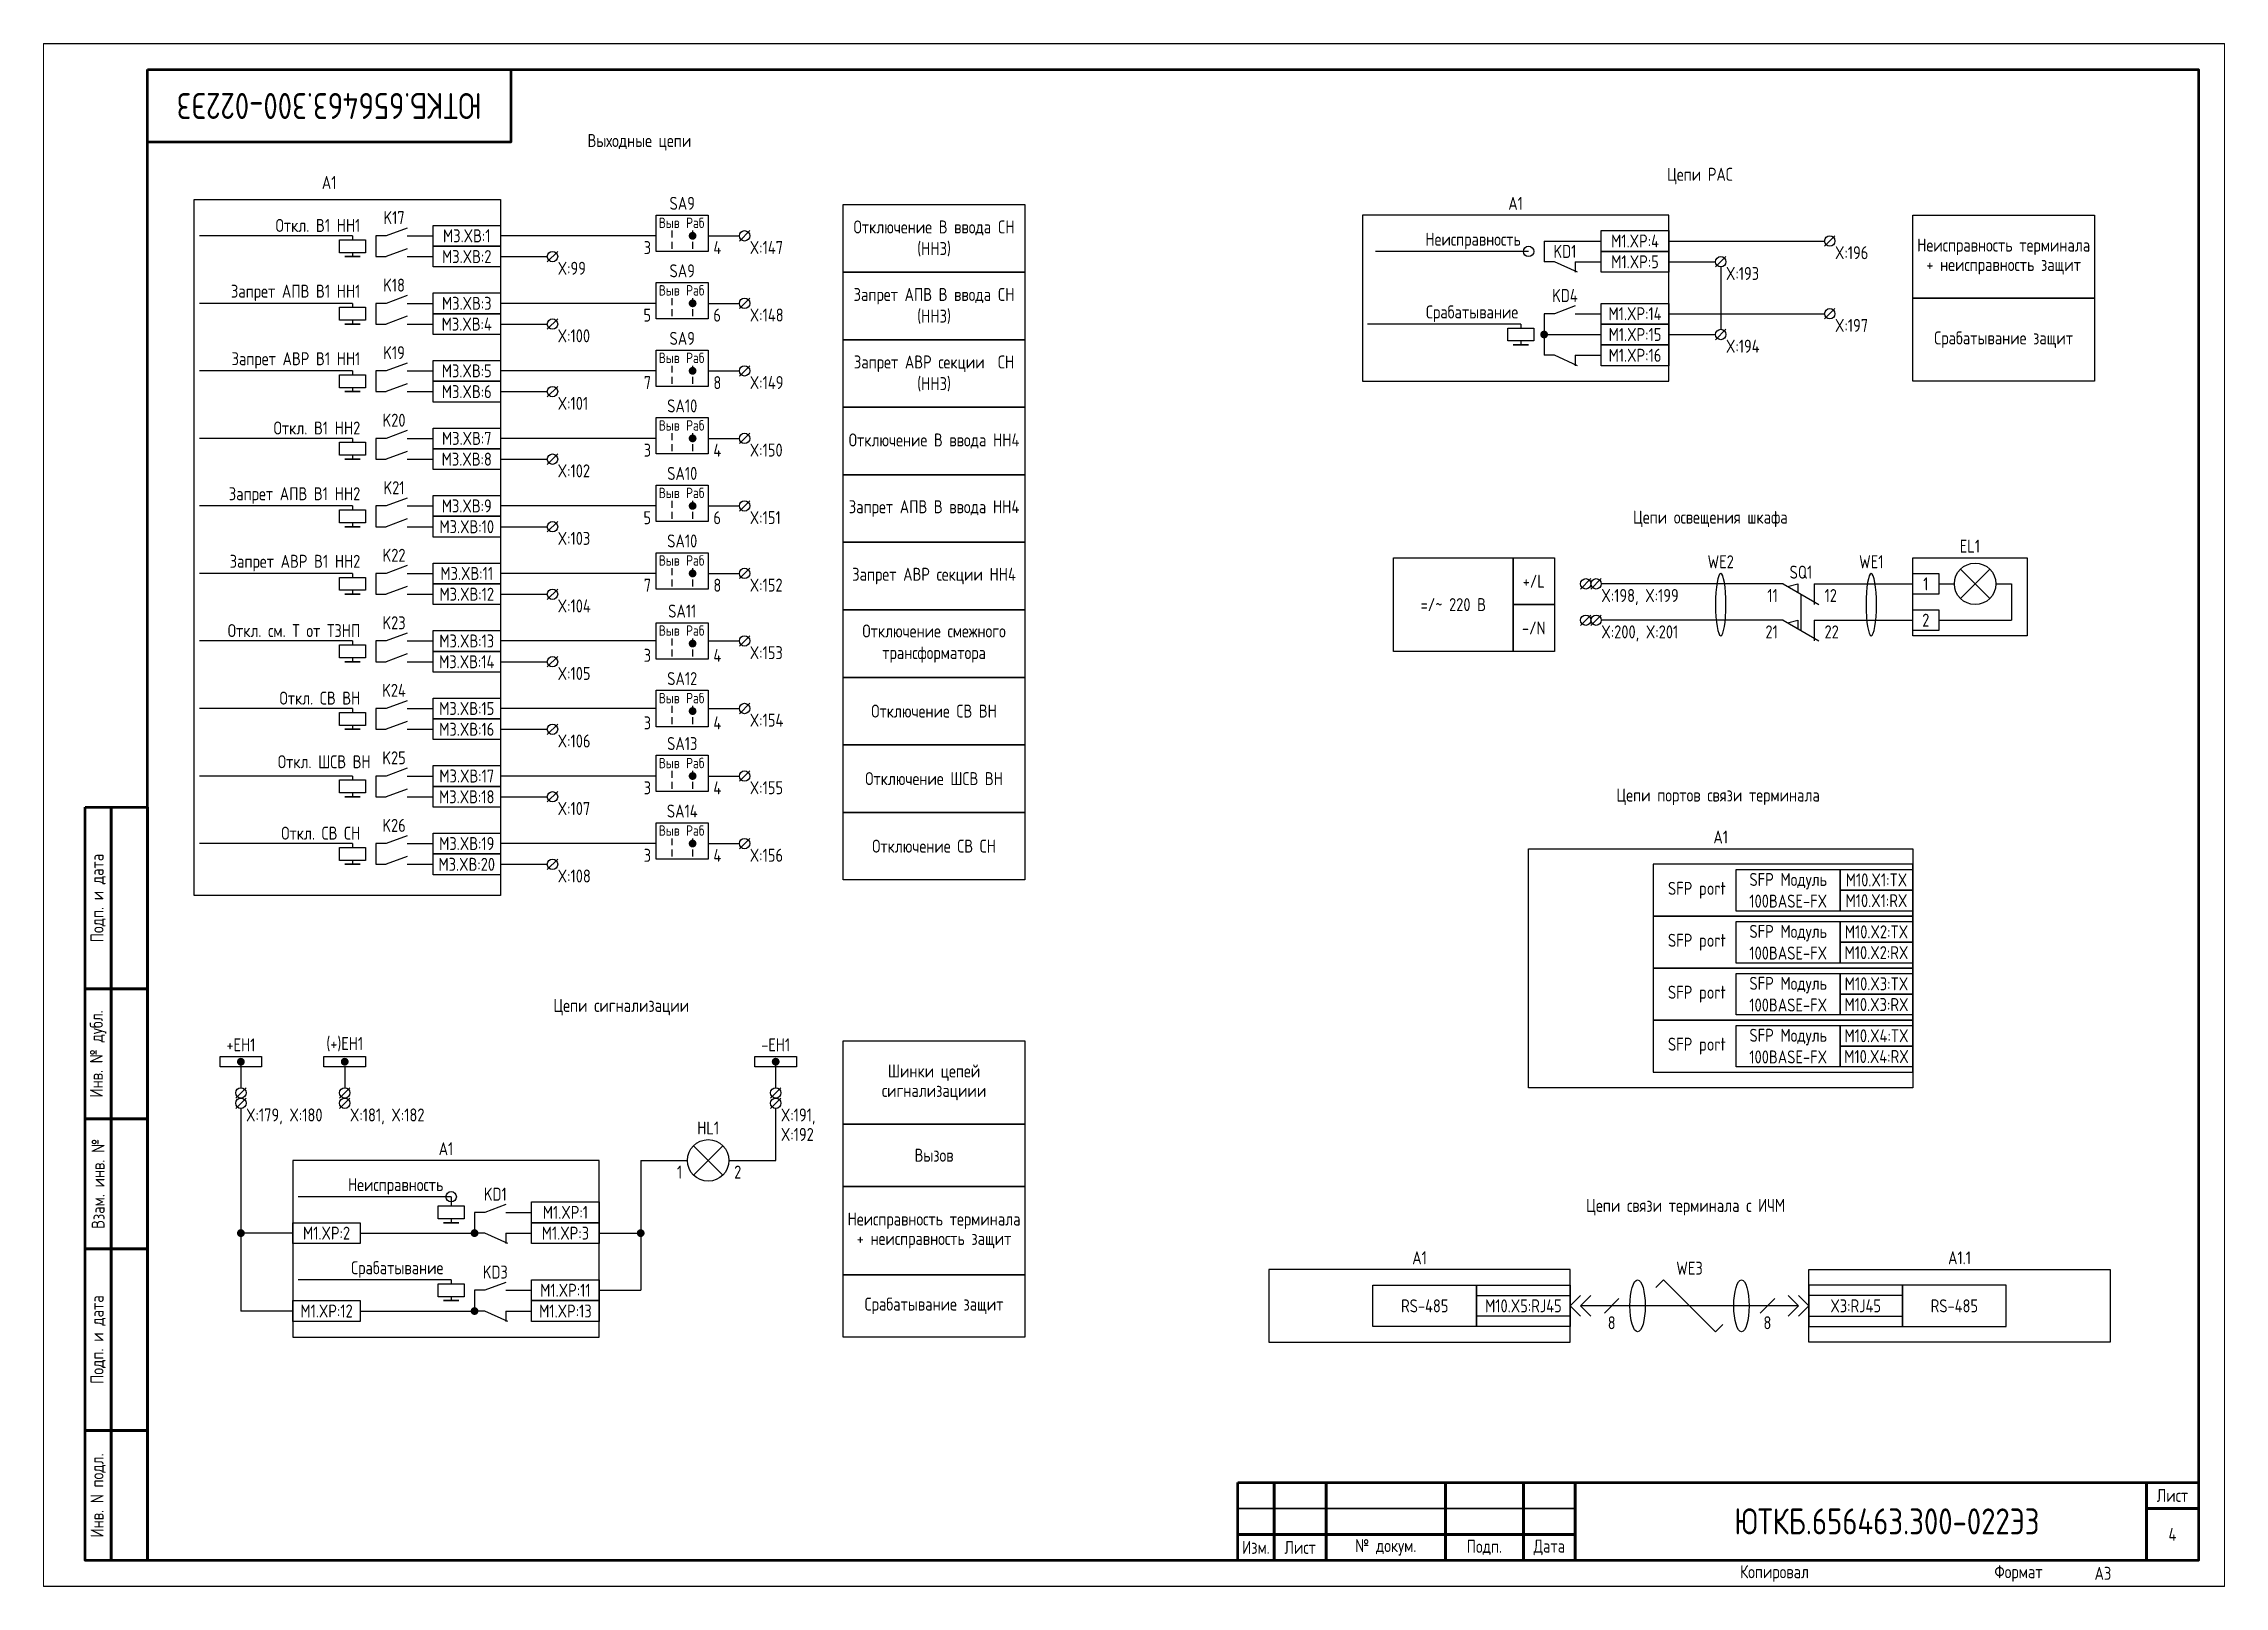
# Paper-space layout 'Лист4' of a CAD drawing. Header units: millimetres, sheet in inches. Extents: x 101.3 to 124.9, y 96.7 to 113.3.
# The model-space entities are those that its viewports show. They can reach past a viewport. Long polylines and large blocks are cut down to what shows.
import ezdxf

# ---------------------------------------------------------------- set-up
doc = ezdxf.new("R2010")
doc.units = ezdxf.units.MM
doc.styles.add('Gost_type_A', font='GOST_A.TTF')

# ---------------------------------------------------------------- blocks, each defined once
blk = doc.blocks.new('Штамп угловой верхний')
at = {"lineweight": 50}
blk.add_lwpolyline([(0, 0), (70, 0), (70, -14), (0, -14)], close=True, dxfattribs=at)
blk = doc.blocks.new('Формат_А3')
blk.add_lwpolyline([(-420, 297), (0, 297), (0, 0), (-420, 0)], close=True)
at = {"lineweight": 50}
blk.add_lwpolyline([(-400, 292), (-5, 292), (-5, 5), (-400, 5)], close=True, dxfattribs=at)
blk = doc.blocks.new('Штамп левый нижний')
at = {"lineweight": 50}
for points in [[(-12, 145), (-7, 145), (-7, 110), (-12, 110)], [(-7, 145), (0, 145), (0, 110), (-7, 110)], [(-12, 110), (-7, 110), (-7, 85), (-12, 85)], [(-7, 110), (0, 110), (0, 85), (-7, 85)], [(-12, 85), (-7, 85), (-7, 60), (-12, 60)], [(-7, 85), (0, 85), (0, 60), (-7, 60)], [(-12, 60), (-7, 60), (-7, 25), (-12, 25)], [(-7, 60), (0, 60), (0, 25), (-7, 25)], [(-12, 25), (-7, 25), (-7, 0), (-12, 0)], [(-7, 25), (0, 25), (0, 0), (-7, 0)]]:
    blk.add_lwpolyline(points, close=True, dxfattribs=at)
at = {"char_height": 2.5, "attachment_point": 5, "rotation": 90, "style": 'Gost_type_A'}
for s, insert, width in [('Подп. и дата', (-9.5, 127.5), 35), ('Инв. № дубл.', (-9.5, 97.5), 25), ('Взам. инв. №', (-9.5, 72.5), 25), ('Подп. и дата', (-9.5, 42.5), 35), ('Инв. N подл.', (-9.5, 12.5), 25)]:
    blk.add_mtext(s, dxfattribs=dict(at, insert=insert, width=width))
blk = doc.blocks.new('Штамп малый нижний')
at = {"lineweight": 50}
for points in [[(-185, 15), (-178, 15), (-178, 5), (-185, 5)], [(-178, 15), (-168, 15), (-168, 5), (-178, 5)], [(-168, 15), (-145, 15), (-145, 5), (-168, 5)], [(-145, 15), (-130, 15), (-130, 5), (-145, 5)], [(-130, 15), (-120, 15), (-120, 5), (-130, 5)], [(-120, 15), (-10, 15), (-10, 0), (-120, 0)], [(-10, 15), (0, 15), (0, 10), (-10, 10)], [(-10, 10), (0, 10), (0, 0), (-10, 0)], [(-185, 5), (-178, 5), (-178, 0), (-185, 0)], [(-178, 5), (-168, 5), (-168, 0), (-178, 0)], [(-168, 5), (-145, 5), (-145, 0), (-168, 0)], [(-145, 5), (-130, 5), (-130, 0), (-145, 0)], [(-130, 5), (-120, 5), (-120, 0), (-130, 0)]]:
    blk.add_lwpolyline(points, close=True, dxfattribs=at)
for points in [[(-185, 15), (-178, 15), (-178, 10), (-185, 10)], [(-178, 15), (-168, 15), (-168, 10), (-178, 10)], [(-168, 15), (-145, 15), (-145, 10), (-168, 10)], [(-145, 15), (-130, 15), (-130, 10), (-145, 10)], [(-130, 15), (-120, 15), (-120, 10), (-130, 10)], [(-185, 10), (-178, 10), (-178, 5), (-185, 5)], [(-178, 10), (-168, 10), (-168, 5), (-178, 5)], [(-168, 10), (-145, 10), (-145, 5), (-168, 5)], [(-145, 10), (-130, 10), (-130, 5), (-145, 5)], [(-130, 10), (-120, 10), (-120, 5), (-130, 5)]]:
    blk.add_lwpolyline(points, close=True)
at = {"char_height": 2.5, "style": 'Gost_type_A'}
for s, insert, width, attachment_point in [('Лист', (-5, 12.5), 10, 5), ('Изм.', (-181.5, 2.5), 7, 5), ('Лист', (-173, 2.5), 10, 5), ('№ докум.', (-156.5, 2.5), 23, 5), ('Подп.', (-137.5, 2.5), 15, 5), ('Дата', (-125, 2.5), 10, 5), ('Копировал', (-75, -2.53), 13.1202, 6), ('Формат', (-30, -2.53), 13.1202, 6)]:
    blk.add_mtext(s, dxfattribs=dict(at, insert=insert, width=width, attachment_point=attachment_point))
blk = doc.blocks.new('POINT')
at = {"const_width": 0.75}
blk.add_lwpolyline([(-0.375, 0, 1), (0.375, 0, 1)], format="xyb", close=True, dxfattribs=at)
blk = doc.blocks.new('Шинка')
blk.add_lwpolyline([(-4, 1), (4, 1), (4, -1), (-4, -1)], close=True)
blk.add_blockref('POINT', (0, 0))
blk = doc.blocks.new('Переключатель_положение')
for p, q in [((2, 1), (2, -0.34)), ((2, -1.14), (2, -2.49))]:
    blk.add_line(p, q)

msp = doc.modelspace()

# ---------------------------------------------------------------- linework, layer by layer
at = {"ltscale": 4.32}
for p, q in [((1330, 261.5), (1326, 260)), ((1330, 257.5), (1326, 256)), ((1555.39, 253), (1551, 255)), ((1330, 248.5), (1326, 247)), ((1330, 244.5), (1326, 243)), ((1555, 246.5), (1551, 245)), ((1330, 235.5), (1326, 234)), ((1555.39, 235), (1551, 237)), ((1330, 231.5), (1326, 230)), ((1330, 222.5), (1326, 221)), ((1330, 218.5), (1326, 217)), ((1330, 209.5), (1326, 208)), ((1330, 205.5), (1326, 204)), ((1330, 196.5), (1326, 195)), ((1330, 192.5), (1326, 191)), ((1330, 183.5), (1326, 182)), ((1330, 179.5), (1326, 178)), ((1330, 170.5), (1326, 169)), ((1330, 166.5), (1326, 165)), ((1330, 157.5), (1326, 156)), ((1330, 153.5), (1326, 152)), ((1330, 144.5), (1326, 143)), ((1330, 140.5), (1326, 139)), ((1349, 73.5), (1345, 72)), ((1349.39, 66), (1345, 68)), ((1349, 58.5), (1345, 57)), ((1349.39, 51), (1345, 53))]:
    msp.add_line(p, q, dxfattribs=at)
for p, q in [((1396.01, 261), (1394.01, 259)), ((1319.5, 260), (1290, 260)), ((1319.5, 260), (1319.5, 259.25)), ((1319.5, 256.75), (1319.5, 256)), ((1378, 260), (1348, 260)), ((1359.01, 257), (1357.01, 255)), ((1546, 257), (1516.5, 257)), ((1549, 259), (1549, 255)), ((1573, 259), (1603, 259)), ((1605.01, 260), (1603.01, 258)), ((1348, 256), (1357, 256)), ((1555, 255), (1555, 253)), ((1573, 255), (1582, 255)), ((1584, 256), (1582, 254)), ((1583, 254), (1583, 242)), ((1396.01, 248), (1394.01, 246)), ((1319.5, 247), (1290, 247)), ((1319.5, 247), (1319.5, 246.25)), ((1319.5, 243.75), (1319.5, 243)), ((1378, 247), (1348, 247)), ((1359.01, 244), (1357.01, 242)), ((1573, 245), (1603, 245)), ((1605.01, 246), (1603.01, 244)), ((1348, 243), (1357, 243)), ((1544.5, 243), (1515, 243)), ((1544.5, 243), (1544.5, 242.25)), ((1544.5, 239.75), (1544.5, 239)), ((1573, 241), (1582, 241)), ((1584, 242), (1582, 240)), ((1555, 237), (1555, 235)), ((1319.5, 234), (1290, 234)), ((1319.5, 234), (1319.5, 233.25)), ((1378, 234), (1348, 234)), ((1359.01, 231), (1357.01, 229)), ((1396.01, 235), (1394.01, 233)), ((1319.5, 230.75), (1319.5, 230)), ((1348, 230), (1357, 230)), ((1319.5, 221), (1290, 221)), ((1319.5, 221), (1319.5, 220.25)), ((1378, 221), (1348, 221)), ((1396.01, 222), (1394.01, 220)), ((1319.5, 217.75), (1319.5, 217)), ((1348, 217), (1357, 217)), ((1359.01, 218), (1357.01, 216)), ((1319.5, 208), (1290, 208)), ((1319.5, 208), (1319.5, 207.25)), ((1378, 208), (1348, 208)), ((1396.01, 209), (1394.01, 207)), ((1319.5, 204.75), (1319.5, 204)), ((1348, 204), (1357, 204)), ((1359.01, 205), (1357.01, 203)), ((1319.5, 195), (1290, 195)), ((1319.5, 195), (1319.5, 194.25)), ((1378, 195), (1348, 195)), ((1396.01, 196), (1394.01, 194)), ((1558.01, 194), (1556.01, 192)), ((1560.01, 194), (1558.01, 192)), ((1629.17, 195.83), (1634.83, 190.17)), ((1634.83, 195.83), (1629.17, 190.17)), ((1319.5, 191.75), (1319.5, 191)), ((1348, 191), (1357, 191)), ((1359.01, 192), (1357.01, 190)), ((1595, 193), (1560.01, 193)), ((1595, 193), (1601.92, 189)), ((1595.87, 192.5), (1597.87, 193)), ((1597.87, 193), (1597.87, 191.34)), ((1601, 193), (1601, 189)), ((1601, 193), (1620, 193)), ((1625, 193), (1628, 193)), ((1636, 193), (1639, 193)), ((1639, 193), (1639, 186)), ((1558.01, 187), (1556.01, 185)), ((1560.01, 187), (1558.01, 185)), ((1595, 186), (1560.01, 186)), ((1595, 186), (1601.92, 182)), ((1595.87, 185.5), (1597.87, 186)), ((1597.87, 186), (1597.87, 184.34)), ((1601, 186), (1601, 182)), ((1601, 186), (1620, 186)), ((1625, 186), (1639, 186)), ((1319.5, 182), (1290, 182)), ((1319.5, 182), (1319.5, 181.25)), ((1378, 182), (1348, 182)), ((1396.01, 183), (1394.01, 181)), ((1319.5, 178.75), (1319.5, 178)), ((1348, 178), (1357, 178)), ((1359.01, 179), (1357.01, 177)), ((1319.5, 169), (1290, 169)), ((1319.5, 169), (1319.5, 168.25)), ((1378, 169), (1348, 169)), ((1396.01, 170), (1394.01, 168)), ((1319.5, 165.75), (1319.5, 165)), ((1348, 165), (1357, 165)), ((1359.01, 166), (1357.01, 164)), ((1319.5, 156), (1290, 156)), ((1319.5, 156), (1319.5, 155.25)), ((1378, 156), (1348, 156)), ((1396.01, 157), (1394.01, 155)), ((1319.5, 152.75), (1319.5, 152)), ((1348, 152), (1357, 152)), ((1359.01, 153), (1357.01, 151)), ((1319.5, 143), (1290, 143)), ((1319.5, 143), (1319.5, 142.25)), ((1378, 143), (1348, 143)), ((1396.01, 144), (1394.01, 142)), ((1319.5, 139.75), (1319.5, 139)), ((1348, 139), (1357, 139)), ((1359.01, 140), (1357.01, 138)), ((1298, 101), (1298, 96)), ((1401, 96), (1401, 101)), ((1318, 100), (1318, 96)), ((1299, 96), (1297, 94)), ((1299, 94), (1297, 92)), ((1319, 96), (1317, 94)), ((1319, 94), (1317, 92)), ((1402, 96), (1400, 94)), ((1402, 94), (1400, 92)), ((1401, 94), (1401, 94.01)), ((1401, 94), (1401, 94.01)), ((1298, 92), (1298, 53)), ((1401, 82), (1401, 92)), ((1385.17, 84.83), (1390.83, 79.17)), ((1390.83, 84.83), (1385.17, 79.17)), ((1375, 82), (1384, 82)), ((1375, 82), (1375, 57)), ((1392, 82), (1401, 82)), ((1338.5, 75), (1309, 75)), ((1338.5, 75), (1338.5, 73.25)), ((1308, 68), (1298, 68)), ((1338.5, 70.75), (1338.5, 70)), ((1349, 68), (1349, 66)), ((1367, 68), (1375, 68)), ((1338.5, 59), (1309, 59)), ((1338.5, 59), (1338.5, 58.25)), ((1570.53, 57.53), (1572, 59)), ((1572, 59), (1582, 49)), ((1338.5, 55.75), (1338.5, 55)), ((1367, 57), (1375, 57)), ((1554, 54), (1556, 56)), ((1554, 54), (1556, 56)), ((1556, 54), (1558, 56)), ((1556, 54), (1558, 56)), ((1563.41, 55.41), (1560.59, 52.59)), ((1593.41, 55.41), (1590.59, 52.59)), ((1598, 54), (1596, 56)), ((1598, 54), (1596, 56)), ((1600, 54), (1598, 56)), ((1600, 54), (1598, 56)), ((1308, 53), (1298, 53)), ((1349, 53), (1349, 51)), ((1554, 54), (1556, 52)), ((1554, 54), (1556, 52)), ((1598, 54), (1556, 54)), ((1556, 54), (1558, 52)), ((1556, 54), (1558, 52)), ((1582, 49), (1583.41, 50.41)), ((1598, 54), (1596, 52)), ((1598, 54), (1596, 52)), ((1600, 54), (1598, 52)), ((1600, 54), (1598, 52))]:
    msp.add_line(p, q)
at = {"ltscale": 1.08}
for p, q in [((1326, 260), (1324, 260)), ((1324, 260), (1324, 256)), ((1330, 260), (1335, 260)), ((1549, 259), (1560, 259)), ((1324, 256), (1326, 256)), ((1330, 256), (1335, 256)), ((1551, 255), (1549, 255)), ((1555, 255), (1560, 255)), ((1326, 247), (1324, 247)), ((1324, 247), (1324, 243)), ((1330, 247), (1335, 247)), ((1551, 245), (1549, 245)), ((1549, 245), (1549, 237)), ((1555, 245), (1560, 245)), ((1324, 243), (1326, 243)), ((1330, 243), (1335, 243)), ((1549, 241), (1560, 241)), ((1551, 237), (1549, 237)), ((1555, 237), (1560, 237)), ((1326, 234), (1324, 234)), ((1324, 234), (1324, 230)), ((1330, 234), (1335, 234)), ((1324, 230), (1326, 230)), ((1330, 230), (1335, 230)), ((1326, 221), (1324, 221)), ((1324, 221), (1324, 217)), ((1330, 221), (1335, 221)), ((1324, 217), (1326, 217)), ((1330, 217), (1335, 217)), ((1326, 208), (1324, 208)), ((1324, 208), (1324, 204)), ((1330, 208), (1335, 208)), ((1324, 204), (1326, 204)), ((1330, 204), (1335, 204)), ((1326, 195), (1324, 195)), ((1324, 195), (1324, 191)), ((1330, 195), (1335, 195)), ((1324, 191), (1326, 191)), ((1330, 191), (1335, 191)), ((1326, 182), (1324, 182)), ((1324, 182), (1324, 178)), ((1330, 182), (1335, 182)), ((1324, 178), (1326, 178)), ((1330, 178), (1335, 178)), ((1326, 169), (1324, 169)), ((1324, 169), (1324, 165)), ((1330, 169), (1335, 169)), ((1324, 165), (1326, 165)), ((1330, 165), (1335, 165)), ((1326, 156), (1324, 156)), ((1324, 156), (1324, 152)), ((1330, 156), (1335, 156)), ((1324, 152), (1326, 152)), ((1330, 152), (1335, 152)), ((1326, 143), (1324, 143)), ((1324, 143), (1324, 139)), ((1330, 143), (1335, 143)), ((1324, 139), (1326, 139)), ((1330, 139), (1335, 139)), ((1345, 72), (1343, 72)), ((1343, 72), (1343, 68)), ((1349, 72), (1354, 72)), ((1321, 68), (1343, 68)), ((1345, 68), (1343, 68)), ((1349, 68), (1354, 68)), ((1345, 57), (1343, 57)), ((1343, 57), (1343, 53)), ((1349, 57), (1354, 57)), ((1321, 53), (1343, 53)), ((1345, 53), (1343, 53)), ((1349, 53), (1354, 53))]:
    msp.add_line(p, q, dxfattribs=at)
at = {"ltscale": 4}
for p, q in [((1388, 260), (1394.01, 260)), ((1388, 247), (1394.01, 247)), ((1388, 234), (1394.01, 234)), ((1388, 221), (1394.01, 221)), ((1388, 208), (1394.01, 208)), ((1388, 195), (1394.01, 195)), ((1388, 182), (1394.01, 182)), ((1388, 169), (1394.01, 169)), ((1388, 156), (1394.01, 156)), ((1388, 143), (1394.01, 143))]:
    msp.add_line(p, q, dxfattribs=at)
at = {"ltscale": 0.5}
msp.add_line((1598.46, 191), (1598.46, 184), dxfattribs=at)
for points in [[(1289, 267), (1348, 267), (1348, 133), (1289, 133)], [(1414, 266), (1449, 266), (1449, 253), (1414, 253)], [(1335, 262), (1348, 262), (1348, 258), (1335, 258)], [(1378, 264), (1388, 264), (1388, 257), (1378, 257)], [(1514, 232), (1573, 232), (1573, 264), (1514, 264)], [(1560, 261), (1573, 261), (1573, 257), (1560, 257)], [(1655, 248), (1620, 248), (1620, 264), (1655, 264)], [(1322, 259.25), (1322, 256.75), (1317, 256.75), (1317, 259.25)], [(1335, 258), (1348, 258), (1348, 254), (1335, 254)], [(1560, 257), (1573, 257), (1573, 253), (1560, 253)], [(1321, 256), (1318, 256)], [(1414, 253), (1449, 253), (1449, 240), (1414, 240)], [(1335, 249), (1348, 249), (1348, 245), (1335, 245)], [(1378, 251), (1388, 251), (1388, 244), (1378, 244)], [(1655, 232), (1620, 232), (1620, 248), (1655, 248)], [(1322, 246.25), (1322, 243.75), (1317, 243.75), (1317, 246.25)], [(1335, 245), (1348, 245), (1348, 241), (1335, 241)], [(1560, 247), (1573, 247), (1573, 243), (1560, 243)], [(1321, 243), (1318, 243)], [(1414, 240), (1449, 240), (1449, 227), (1414, 227)], [(1547, 242.25), (1547, 239.75), (1542, 239.75), (1542, 242.25)], [(1560, 243), (1573, 243), (1573, 239), (1560, 239)], [(1335, 236), (1348, 236), (1348, 232), (1335, 232)], [(1378, 238), (1388, 238), (1388, 231), (1378, 231)], [(1546, 239), (1543, 239)], [(1560, 239), (1573, 239), (1573, 235), (1560, 235)], [(1322, 233.25), (1322, 230.75), (1317, 230.75), (1317, 233.25)], [(1335, 232), (1348, 232), (1348, 228), (1335, 228)], [(1321, 230), (1318, 230)], [(1414, 227), (1449, 227), (1449, 214), (1414, 214)], [(1335, 223), (1348, 223), (1348, 219), (1335, 219)], [(1378, 225), (1388, 225), (1388, 218), (1378, 218)], [(1322, 220.25), (1322, 217.75), (1317, 217.75), (1317, 220.25)], [(1335, 219), (1348, 219), (1348, 215), (1335, 215)], [(1321, 217), (1318, 217)], [(1378, 212), (1388, 212), (1388, 205), (1378, 205)], [(1414, 214), (1449, 214), (1449, 201), (1414, 201)], [(1322, 207.25), (1322, 204.75), (1317, 204.75), (1317, 207.25)], [(1335, 210), (1348, 210), (1348, 206), (1335, 206)], [(1335, 206), (1348, 206), (1348, 202), (1335, 202)], [(1321, 204), (1318, 204)], [(1378, 199), (1388, 199), (1388, 192), (1378, 192)], [(1414, 201), (1449, 201), (1449, 188), (1414, 188)], [(1543, 180), (1520, 180), (1520, 198), (1543, 198)], [(1551, 189), (1543, 189), (1543, 198), (1551, 198)], [(1620, 198), (1642, 198), (1642, 183), (1620, 183)], [(1322, 194.25), (1322, 191.75), (1317, 191.75), (1317, 194.25)], [(1335, 197), (1348, 197), (1348, 193), (1335, 193)], [(1620, 195), (1625, 195), (1625, 191), (1620, 191)], [(1321, 191), (1318, 191)], [(1335, 193), (1348, 193), (1348, 189), (1335, 189)], [(1551, 180), (1543, 180), (1543, 189), (1551, 189)], [(1378, 185.5), (1388, 185.5), (1388, 178.5), (1378, 178.5)], [(1414, 188), (1449, 188), (1449, 175), (1414, 175)], [(1620, 188), (1625, 188), (1625, 184), (1620, 184)], [(1322, 181.25), (1322, 178.75), (1317, 178.75), (1317, 181.25)], [(1335, 184), (1348, 184), (1348, 180), (1335, 180)], [(1321, 178), (1318, 178)], [(1335, 180), (1348, 180), (1348, 176), (1335, 176)], [(1378, 172.5), (1388, 172.5), (1388, 165.5), (1378, 165.5)], [(1414, 175), (1449, 175), (1449, 162), (1414, 162)], [(1322, 168.25), (1322, 165.75), (1317, 165.75), (1317, 168.25)], [(1335, 171), (1348, 171), (1348, 167), (1335, 167)], [(1321, 165), (1318, 165)], [(1335, 167), (1348, 167), (1348, 163), (1335, 163)], [(1378, 160), (1388, 160), (1388, 153), (1378, 153)], [(1414, 162), (1449, 162), (1449, 149), (1414, 149)], [(1335, 158), (1348, 158), (1348, 154), (1335, 154)], [(1322, 155.25), (1322, 152.75), (1317, 152.75), (1317, 155.25)], [(1321, 152), (1318, 152)], [(1335, 154), (1348, 154), (1348, 150), (1335, 150)], [(1378, 147), (1388, 147), (1388, 140), (1378, 140)], [(1414, 149), (1449, 149), (1449, 136), (1414, 136)], [(1335, 145), (1348, 145), (1348, 141), (1335, 141)], [(1322, 142.25), (1322, 139.75), (1317, 139.75), (1317, 142.25)], [(1321, 139), (1318, 139)], [(1335, 141), (1348, 141), (1348, 137), (1335, 137)], [(1546, 142), (1620, 142), (1620, 96), (1546, 96)], [(1570, 129), (1620, 129), (1620, 139), (1570, 139)], [(1586, 138), (1606, 138), (1606, 130), (1586, 130)], [(1606, 138), (1620, 138), (1620, 134), (1606, 134)], [(1606, 134), (1620, 134), (1620, 130), (1606, 130)], [(1570, 119), (1620, 119), (1620, 129), (1570, 129)], [(1586, 128), (1606, 128), (1606, 120), (1586, 120)], [(1606, 128), (1620, 128), (1620, 124), (1606, 124)], [(1606, 124), (1620, 124), (1620, 120), (1606, 120)], [(1570, 109), (1620, 109), (1620, 119), (1570, 119)], [(1586, 118), (1606, 118), (1606, 110), (1586, 110)], [(1606, 118), (1620, 118), (1620, 114), (1606, 114)], [(1606, 114), (1620, 114), (1620, 110), (1606, 110)], [(1570, 99), (1620, 99), (1620, 109), (1570, 109)], [(1586, 108), (1606, 108), (1606, 100), (1586, 100)], [(1606, 108), (1620, 108), (1620, 104), (1606, 104)], [(1449, 89), (1414, 89), (1414, 105), (1449, 105)], [(1606, 104), (1620, 104), (1620, 100), (1606, 100)], [(1449, 77), (1414, 77), (1414, 89), (1449, 89)], [(1308, 48), (1367, 48), (1367, 82), (1308, 82)], [(1449, 60), (1414, 60), (1414, 77), (1449, 77)], [(1341, 73.25), (1341, 70.75), (1336, 70.75), (1336, 73.25)], [(1354, 74), (1367, 74), (1367, 70), (1354, 70)], [(1308, 70), (1321, 70), (1321, 66), (1308, 66)], [(1340, 70), (1337, 70)], [(1354, 70), (1367, 70), (1367, 66), (1354, 66)], [(1354, 59), (1367, 59), (1367, 55), (1354, 55)], [(1449, 48), (1414, 48), (1414, 60), (1449, 60)], [(1496, 47), (1554, 47), (1554, 61), (1496, 61)], [(1658, 47), (1600, 47), (1600, 61), (1658, 61)], [(1308, 55), (1321, 55), (1321, 51), (1308, 51)], [(1341, 58.25), (1341, 55.75), (1336, 55.75), (1336, 58.25)], [(1340, 55), (1337, 55)], [(1354, 55), (1367, 55), (1367, 51), (1354, 51)], [(1516, 58), (1536, 58), (1536, 50), (1516, 50)], [(1536, 58), (1554, 58), (1554, 50), (1536, 50)], [(1536, 56), (1554, 56), (1554, 52), (1536, 52)], [(1618, 58), (1600, 58), (1600, 50), (1618, 50)], [(1618, 56), (1600, 56), (1600, 52), (1618, 52)], [(1638, 58), (1618, 58), (1618, 50), (1638, 50)]]:
    msp.add_lwpolyline(points, close=True)
for centre, radius in [((1395.01, 260), 1), ((1358.01, 256), 1), ((1546, 257), 1), ((1604.01, 259), 1), ((1583, 255), 1), ((1395.01, 247), 1), ((1358.01, 243), 1), ((1604.01, 245), 1), ((1583, 241), 1), ((1358.01, 230), 1), ((1395.01, 234), 1), ((1395.01, 221), 1), ((1358.01, 217), 1), ((1395.01, 208), 1), ((1358.01, 204), 1), ((1395.01, 195), 1), ((1557.01, 193), 1), ((1559.01, 193), 1), ((1632, 193), 4), ((1358.01, 191), 1), ((1557.01, 186), 1), ((1559.01, 186), 1), ((1395.01, 182), 1), ((1358.01, 178), 1), ((1395.01, 169), 1), ((1358.01, 165), 1), ((1395.01, 156), 1), ((1358.01, 152), 1), ((1395.01, 143), 1), ((1358.01, 139), 1), ((1298, 95), 1), ((1298, 93), 1), ((1318, 95), 1), ((1318, 93), 1), ((1401, 95), 1), ((1401, 93), 1), ((1388, 82), 4), ((1338.5, 75), 1)]:
    msp.add_circle(centre, radius)
at = {"extrusion": (0, 0, -1)}
for centre in [(1583, 189), (1612, 189)]:
    msp.add_ellipse(centre, major_axis=(0, -6), ratio=0.166667, dxfattribs=at)
for centre in [(1567, 54), (1587, 54)]:
    msp.add_ellipse(centre, major_axis=(0, -5), ratio=0.293778)

# ---------------------------------------------------------------- block references
at = {"color": 1}
for name, p in [('Формат_А3', (1260, 0)), ('Формат_А3', (1680, 0)), ('Формат_А3', (2100, 0)), ('Штамп левый нижний', (1280, 5)), ('Штамп малый нижний', (1675, 5))]:
    msp.add_blockref(name, p, dxfattribs=at)
for name, p in [('Штамп угловой верхний', (1280, 292)), ('Переключатель_положение', (1379, 260)), ('POINT', (1385, 260)), ('Переключатель_положение', (1383, 260)), ('Переключатель_положение', (1379, 247)), ('Переключатель_положение', (1383, 247)), ('POINT', (1385, 247)), ('POINT', (1549, 241)), ('Переключатель_положение', (1379, 234)), ('POINT', (1385, 234)), ('Переключатель_положение', (1383, 234)), ('Переключатель_положение', (1379, 221)), ('POINT', (1385, 221)), ('Переключатель_положение', (1383, 221)), ('Переключатель_положение', (1379, 208)), ('POINT', (1385, 208)), ('Переключатель_положение', (1383, 208)), ('Переключатель_положение', (1379, 195)), ('POINT', (1385, 195)), ('Переключатель_положение', (1383, 195)), ('Переключатель_положение', (1379, 181.5)), ('POINT', (1385, 181.5)), ('Переключатель_положение', (1383, 181.5)), ('Переключатель_положение', (1379, 168.5)), ('POINT', (1385, 168.5)), ('Переключатель_положение', (1383, 168.5)), ('Переключатель_положение', (1379, 156)), ('POINT', (1385, 156)), ('Переключатель_положение', (1383, 156)), ('Переключатель_положение', (1379, 143)), ('POINT', (1385, 143)), ('Переключатель_положение', (1383, 143)), ('Шинка', (1298, 101)), ('Шинка', (1318, 101)), ('Шинка', (1401, 101)), ('POINT', (1298, 68)), ('POINT', (1343, 68)), ('POINT', (1375, 68)), ('POINT', (1343, 53))]:
    msp.add_blockref(name, p)

# ---------------------------------------------------------------- texts
at = {"insert": (1315, 285), "char_height": 5, "width": 70, "attachment_point": 5, "rotation": 180, "style": 'Gost_type_A'}
msp.add_mtext('ЮТКБ.656463.300-022Э3', dxfattribs=at)
at = {"char_height": 2.5, "style": 'Gost_type_A'}
for s, insert, width, attachment_point, line_spacing_factor in [('Выходные цепи', (1374.75, 278), 197.5, 5, 0.9), ('Цепи РАС', (1579, 271.5), 191.9988, 5, 0.9), ('A1', (1315, 269), 66, 8, 0.9), ('A1', (1543.5, 265), 59, 8, 0.9), ('Неисправность', (1544.5, 259), 37, 6, 0.8), ('X:147', (1396.01, 259), 8, 1, 0.9), ('X:196', (1605.01, 258), 8, 1, 0.9), ('Неисправность терминала + неисправность защит', (1637.5, 256), 35, 5, 0.9), ('X:99', (1359.01, 255), 8, 1, 0.9), ('X:193', (1584.01, 254), 8, 1, 0.9), ('X:148', (1396.01, 246), 8, 1, 0.9), ('X:197', (1605.01, 244), 8, 1, 0.9), ('X:100', (1359.01, 242), 8, 1, 0.9), ('X:194', (1584.01, 240), 8, 1, 0.9), ('Срабатывание защит', (1637.5, 240), 35, 5, 0.9), ('X:149', (1396.01, 233), 8, 1, 0.9), ('X:101', (1359.01, 229), 8, 1, 0.9), ('X:150', (1396.01, 220), 8, 1, 0.9), ('X:102', (1359.01, 216), 8, 1, 0.9), ('X:151', (1396.01, 207), 8, 1, 0.9), ('Цепи освещения шкафа', (1581, 205.5), 122, 5, 0.9), ('X:103', (1359.01, 203), 8, 1, 0.9), ('EL1', (1631, 199), 21.9942, 8, 0.9), ('X:152', (1396.01, 194), 8, 1, 0.9), ('+/L', (1547, 193.5), 8, 5, 0.9), ('X:104', (1359.01, 190), 8, 1, 0.9), ('=/~ 220 В', (1531.5, 189), 23, 5, 0.9), ('X:198, X:199', (1560.01, 192), 17.9949, 1, 0.9), ('-/N', (1547, 184.5), 8, 5, 0.9), ('X:200, X:201', (1560.01, 185), 17.9949, 1, 0.9), ('X:153', (1396.01, 181), 8, 1, 0.9), ('X:105', (1359.01, 177), 8, 1, 0.9), ('X:154', (1396.01, 168), 8, 1, 0.9), ('X:106', (1359.01, 164), 8, 1, 0.9), ('X:155', (1396.01, 155), 8, 1, 0.9), ('Цепи портов связи терминала', (1582.5, 152), 197, 5, 0.9), ('X:107', (1359.01, 151), 8, 1, 0.9), ('A1', (1583, 143), 74.0002, 8, 0.9), ('X:156', (1396.01, 142), 8, 1, 0.9), ('X:108', (1359.01, 138), 8, 1, 0.9), ('Цепи сигнализации', (1371.25, 111.5), 197.5, 5, 0.9), ('Шинки цепей сигнализациии', (1431.5, 97), 35, 5, 0.9), ('X:179, X:180', (1299, 92), 16, 1, 0.9), ('X:181, X:182', (1319, 92), 16, 1, 0.9), ('X:191,\\PX:192', (1402, 92), 16, 1, 0.9), ('A1', (1337.5, 83), 59, 8, 0.9), ('Вызов', (1431.5, 83), 35, 5, 0.9), ('Неисправность', (1337, 77), 37, 6, 0.8), ('Неисправность терминала + неисправность защит', (1431.5, 68.5), 35, 5, 0.9), ('Цепи связи терминала с ИЧМ', (1576.25, 73), 197.5, 5, 0.9), ('A1', (1525, 62), 58.0002, 8, 0.9), ('A1.1', (1629, 62), 58.0002, 8, 0.9), ('Срабатывание защит', (1431.5, 54), 35, 5, 0.9)]:
    msp.add_mtext(s, dxfattribs=dict(at, insert=insert, width=width, attachment_point=attachment_point, line_spacing_factor=line_spacing_factor))
at = {"style": 'Gost_type_A'}
for s, insert, char_height, width, attachment_point in [('K17', (1327.5, 263.5), 2.5, 5, 5), ('SA9', (1383, 265), 2.5, 10, 8), ('Откл. B1 НH1', (1321, 262), 2.5, 31.0015, 6), ('M3.XВ:1', (1341.5, 260), 2.5, 13, 5), ('Выв', (1380.5, 262.5), 2, 5, 5), ('Раб', (1385.5, 262.5), 2, 5, 5), ('Отключение В ввода CН (НН3) ', (1431.5, 259.5), 2.5, 34.9988, 5), ('M3.XВ:2', (1341.5, 256), 2.5, 13, 5), ('3', (1377, 258.98), 2.5, 5, 3), ('4', (1389, 258.98), 2.5, 5, 1), ('KD1', (1553, 257), 2.5, 8, 5), ('M1.XP:4', (1566.5, 259), 2.5, 13, 5), ('M1.XP:5', (1566.5, 255), 2.5, 13, 5), ('SA9', (1383, 252), 2.5, 10, 8), ('Запрет АПВ B1 НH1', (1321, 249), 2.5, 31.0015, 6), ('K18', (1327.5, 250.5), 2.5, 5, 5), ('M3.XВ:3', (1341.5, 247), 2.5, 13, 5), ('Выв', (1380.5, 249.5), 2, 5, 5), ('Раб', (1385.5, 249.5), 2, 5, 5), ('Запрет АПВ В ввода CН (НН3) ', (1431.5, 246.5), 2.5, 34.9988, 5), ('KD4', (1553, 248.5), 2.5, 8, 5), ('M3.XВ:4', (1341.5, 243), 2.5, 13, 5), ('5', (1377, 245.98), 2.5, 5, 3), ('6', (1389, 245.98), 2.5, 5, 1), ('M1.XP:14', (1566.5, 245), 2.5, 13, 5), ('SA9', (1383, 239), 2.5, 10, 8), ('M1.XP:15', (1566.5, 241), 2.5, 13, 5), ('Запрет АВР B1 НH1', (1321, 236), 2.5, 31.0015, 6), ('K19', (1327.5, 237.5), 2.5, 5, 5), ('M3.XВ:5', (1341.5, 234), 2.5, 13, 5), ('Выв', (1380.5, 236.5), 2, 5, 5), ('Раб', (1385.5, 236.5), 2, 5, 5), ('Запрет АВР секции  СН (НН3) ', (1431.5, 233.5), 2.5, 34.9988, 5), ('M1.XP:16', (1566.5, 237), 2.5, 13, 5), ('M3.XВ:6', (1341.5, 230), 2.5, 13, 5), ('7', (1377, 232.98), 2.5, 5, 3), ('8', (1389, 232.98), 2.5, 5, 1), ('SA10', (1383, 226), 2.5, 10, 8), ('Откл. В1 НН2', (1321, 223), 2.5, 31.0015, 6), ('K20', (1327.5, 224.5), 2.5, 5, 5), ('Выв', (1380.5, 223.5), 2, 5, 5), ('Раб', (1385.5, 223.5), 2, 5, 5), ('M3.XВ:7', (1341.5, 221), 2.5, 13, 5), ('3', (1377, 219.98), 2.5, 5, 3), ('4', (1389, 219.98), 2.5, 5, 1), ('Отключение В ввода НН4', (1431.5, 220.5), 2.5, 34.9988, 5), ('M3.XВ:8', (1341.5, 217), 2.5, 13, 5), ('SA10', (1383, 213), 2.5, 10, 8), ('Запрет АПВ B1 НН2', (1321, 210), 2.5, 31.0015, 6), ('K21', (1327.5, 211.5), 2.5, 5, 5), ('Выв', (1380.5, 210.5), 2, 5, 5), ('Раб', (1385.5, 210.5), 2, 5, 5), ('M3.XВ:9', (1341.5, 208), 2.5, 13, 5), ('5', (1377, 206.98), 2.5, 5, 3), ('6', (1389, 206.98), 2.5, 5, 1), ('Запрет АПВ В ввода НН4', (1431.5, 207.5), 2.5, 34.9988, 5), ('M3.XВ:10', (1341.5, 204), 2.5, 13, 5), ('SA10', (1383, 200), 2.5, 10, 8), ('Запрет АВР B1 НH2', (1321, 197), 2.5, 31.0015, 6), ('K22', (1327.5, 198.5), 2.5, 5, 5), ('Выв', (1380.5, 197.5), 2, 5, 5), ('Раб', (1385.5, 197.5), 2, 5, 5), ('WE2', (1583, 196), 2.5, 10, 8), ('WE1', (1612, 196), 2.5, 10, 8), ('M3.XВ:11', (1341.5, 195), 2.5, 13, 5), ('7', (1377, 193.98), 2.5, 5, 3), ('8', (1389, 193.98), 2.5, 5, 1), ('Запрет АВР секции НН4', (1431.5, 194.5), 2.5, 34.9988, 5), ('SQ1', (1598.46, 194), 2.5, 10, 8), ('1', (1622.5, 193), 2.5, 5, 5), ('M3.XВ:12', (1341.5, 191), 2.5, 13, 5), ('SA11', (1383, 186.5), 2.5, 10, 8), ('11', (1594, 192), 2.5, 6, 3), ('12', (1603, 192), 2.5, 6, 1), ('Откл. см. Т от ТЗНП', (1321, 184), 2.5, 31.0015, 6), ('K23', (1327.5, 185.5), 2.5, 5, 5), ('Выв', (1380.5, 184), 2, 5, 5), ('Раб', (1385.5, 184), 2, 5, 5), ('Отключение смежного трансформатора', (1431.5, 181.5), 2.5, 34.9988, 5), ('21', (1594, 185), 2.5, 6, 3), ('22', (1603, 185), 2.5, 6, 1), ('2', (1622.5, 186), 2.5, 5, 5), ('M3.XВ:13', (1341.5, 182), 2.5, 13, 5), ('M3.XВ:14', (1341.5, 178), 2.5, 13, 5), ('3', (1377, 180.48), 2.5, 5, 3), ('4', (1389, 180.48), 2.5, 5, 1), ('Откл. СВ ВН', (1321, 171), 2.5, 31.0015, 6), ('K24', (1327.5, 172.5), 2.5, 5, 5), ('SA12', (1383, 173.5), 2.5, 10, 8), ('M3.XВ:15', (1341.5, 169), 2.5, 13, 5), ('Выв', (1380.5, 171), 2, 5, 5), ('Раб', (1385.5, 171), 2, 5, 5), ('Отключение СВ ВН', (1431.5, 168.5), 2.5, 34.9988, 5), ('M3.XВ:16', (1341.5, 165), 2.5, 13, 5), ('3', (1377, 167.48), 2.5, 5, 3), ('4', (1389, 167.48), 2.5, 5, 1), ('Откл. ШСВ ВН', (1323, 158.75), 2.5, 31.0015, 6), ('K25', (1327.5, 159.5), 2.5, 5, 5), ('SA13', (1383, 161), 2.5, 10, 8), ('M3.XВ:17', (1341.5, 156), 2.5, 13, 5), ('Выв', (1380.5, 158.5), 2, 5, 5), ('Раб', (1385.5, 158.5), 2, 5, 5), ('Отключение ШСВ ВН', (1431.5, 155.5), 2.5, 34.9988, 5), ('M3.XВ:18', (1341.5, 152), 2.5, 13, 5), ('3', (1377, 154.98), 2.5, 5, 3), ('4', (1389, 154.98), 2.5, 5, 1), ('K26', (1327.5, 146.5), 2.5, 5, 5), ('SA14', (1383, 148), 2.5, 10, 8), ('Откл. СВ СН', (1321, 145), 2.5, 31.0015, 6), ('M3.XВ:19', (1341.5, 143), 2.5, 13, 5), ('Выв', (1380.5, 145.5), 2, 5, 5), ('Раб', (1385.5, 145.5), 2, 5, 5), ('Отключение СВ СН', (1431.5, 142.5), 2.5, 34.9988, 5), ('M3.XВ:20', (1341.5, 139), 2.5, 13, 5), ('3', (1377, 141.98), 2.5, 5, 3), ('4', (1389, 141.98), 2.5, 5, 1), ('SFP port', (1584, 134), 2.5, 20, 6), ('SFP Mодуль 100BASE-FX', (1596, 134), 2.5, 19.9998, 5), ('M10.X1:TX', (1613, 136), 2.5, 14, 5), ('M10.X1:RX', (1613, 132), 2.5, 14, 5), ('SFP Mодуль 100BASE-FX', (1596, 124), 2.5, 19.9998, 5), ('M10.X2:TX', (1613, 126), 2.5, 14, 5), ('SFP port', (1584, 124), 2.5, 20, 6), ('M10.X2:RX', (1613, 122), 2.5, 14, 5), ('SFP port', (1584, 114), 2.5, 20, 6), ('SFP Mодуль 100BASE-FX', (1596, 114), 2.5, 19.9998, 5), ('M10.X3:TX', (1613, 116), 2.5, 14, 5), ('M10.X3:RX', (1613, 112), 2.5, 14, 5), ('+EH1', (1298, 103), 2.5, 10, 8), ('(+)EH1', (1318, 103), 2.5, 10, 8), ('-EH1', (1401, 103), 2.5, 10, 8), ('SFP port', (1584, 104), 2.5, 20, 6), ('SFP Mодуль 100BASE-FX', (1596, 104), 2.5, 19.9998, 5), ('M10.X4:TX', (1613, 106), 2.5, 14, 5), ('M10.X4:RX', (1613, 102), 2.5, 14, 5), ('HL1', (1388, 87), 2.5, 14, 8), ('1', (1383, 81), 2.5, 6, 3), ('2', (1393, 81), 2.5, 6, 1), ('KD1', (1347, 75.5), 2.5, 8, 5), ('M1.XP:1', (1360.5, 72), 2.5, 13, 5), ('M1.XP:2', (1314.5, 68), 2.5, 13, 5), ('M1.XP:3', (1360.5, 68), 2.5, 13, 5), ('KD3', (1347, 60.5), 2.5, 8, 5), ('WE3', (1577, 60), 2.5, 20, 8), ('M1.XP:11', (1360.5, 57), 2.5, 13, 5), ('RS-485', (1526, 54), 2.5, 19.9998, 5), ('M10.X5:RJ45', (1545, 54), 2.5, 18.0002, 5), ('X3:RJ45', (1609, 54), 2.5, 18.0002, 5), ('RS-485', (1628, 54), 2.5, 19.9998, 5), ('M1.XP:12', (1314.5, 53), 2.5, 13, 5), ('M1.XP:13', (1360.5, 53), 2.5, 13, 5), ('8', (1562, 52), 2.5, 20, 2), ('8', (1592, 52), 2.5, 20, 2), ('ЮТКБ.656463.300-022Э3', (1615, 12.5), 5, 120, 5), ('4', (1670, 10), 2.5, 10, 5), ('A3', (1655, 2.5), 2.5, 20, 4)]:
    msp.add_mtext(s, dxfattribs=dict(at, insert=insert, char_height=char_height, width=width, attachment_point=attachment_point))
at = {"color": 6, "char_height": 2.5, "width": 37, "attachment_point": 6, "line_spacing_factor": 0.8, "style": 'Gost_type_A'}
for insert in [(1544, 245), (1337, 61)]:
    msp.add_mtext('Срабатывание', dxfattribs=dict(at, insert=insert))

psp = doc.layouts.new('Лист4')

# ---------------------------------------------------------------- viewports
at = {"layer": '0'}
psp.add_viewport(center=(113.121, 105.008), size=(23.589, 16.681), view_center_point=(1470, 148.5), view_height=297, dxfattribs=at)

doc.saveas('drawing.dxf')
